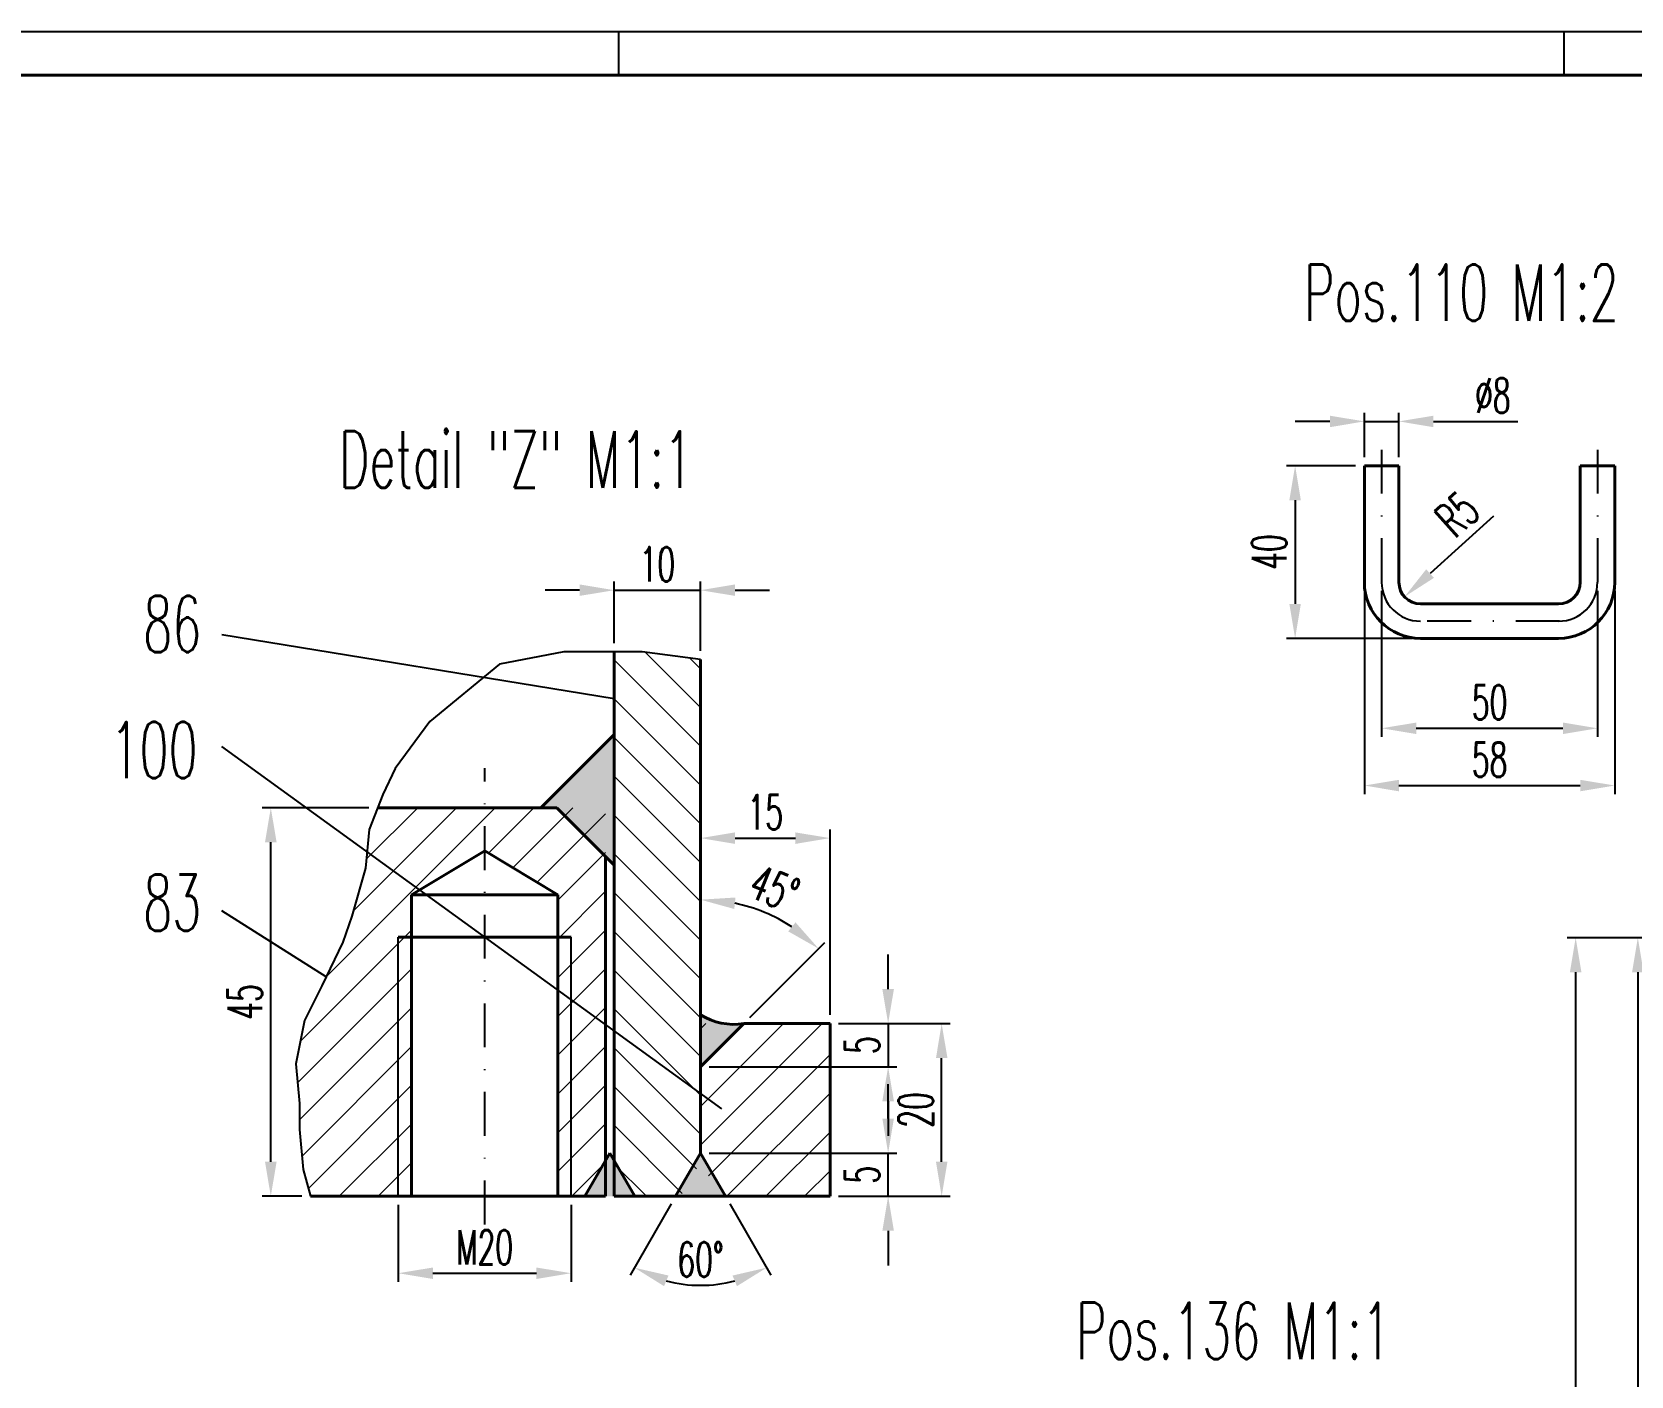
# Model space of a CAD drawing. Extents: x -620 to 569, y 5788 to 6629.
# Drawn here: x 91.7 to 276.9, y 6468.2 to 6623.8 of the extents above; entities that cross this region are included whole.
import ezdxf

# ---------------------------------------------------------------- set-up
doc = ezdxf.new("R2010")
doc.units = 0
doc.linetypes.add('STRICHPUNKT', pattern=[25.4, 12.7, -6.35, 0, -6.35])
doc.layers.get('Defpoints').update_dxf_attribs({"linetype": 'CONTINUOUS'})
for name, color, linetype, lineweight in [('ACHSE', 150, 'STRICHPUNKT', 25), ('BEM', 6, 'CONTINUOUS', 25), ('SCHRAFFUR', 252, 'CONTINUOUS', 13), ('TEXT_7', 1, 'CONTINUOUS', 60), ('VOLL_03', 6, 'CONTINUOUS', 25), ('VOLL_05', 7, 'CONTINUOUS', 40)]:
    doc.layers.add(name, color=color, linetype=linetype, lineweight=lineweight)
doc.styles.add('ROMANS', font='romans.shx', dxfattribs={"width": 0.6, "height": 80})
doc.styles.get("Standard").update_dxf_attribs({"font": 'romans.shx', "width": 0.6})
doc.dimstyles.get("Standard").update_dxf_attribs({"dimtxt": 4, "dimasz": 4, "dimexe": 1, "dimexo": 1, "dimgap": 1, "dimtad": 1, "dimdsep": 46, "dimtxsty": 'Standard', "dimcen": 0, "dimclrd": 256, "dimclre": 256, "dimclrt": 256, "dimazin": 0, "dimtfac": 1, "dimtmove": 0, "dimatfit": 3, "dimfxl": 0, "dimtolj": 1, "dimtzin": 0, "dimarcsym": 0})
pattern_1 = [(45, (470.604, 3123.462), (-2.245064, 2.245064), [])]

# ---------------------------------------------------------------- blocks, each defined once
blk = doc.blocks.new('*D4')
at = {"layer": 'BEM', "lineweight": -2}
for p, q in [((246.01, 6559.1), (246.01, 6535.56)), ((275.01, 6559.1), (275.01, 6535.56)), ((250.01, 6536.56), (271.01, 6536.56))]:
    blk.add_line(p, q, dxfattribs=at)
at = {"layer": 'BEM'}
for points in [[(250.01, 6537.22), (250.01, 6535.89), (246.01, 6536.56)], [(271.01, 6537.22), (271.01, 6535.89), (275.01, 6536.56)]]:
    blk.add_solid(points, dxfattribs=at)
at = {"layer": 'Defpoints', "color": 0}
for p in [(246.01, 6560.1), (275.01, 6560.1), (275.01, 6536.56)]:
    blk.add_point(p, dxfattribs=at)
at = {"layer": 'BEM', "insert": (260.51, 6539.56), "char_height": 4, "attachment_point": 5}
blk.add_mtext('\\A1;58', dxfattribs=at)
blk = doc.blocks.new('*D5')
at = {"layer": 'BEM', "lineweight": -2}
for p, q in [((248.01, 6559.1), (248.01, 6542.19)), ((273.01, 6559.1), (273.01, 6542.19)), ((252.01, 6543.19), (269.01, 6543.19))]:
    blk.add_line(p, q, dxfattribs=at)
at = {"layer": 'BEM'}
for points in [[(252.01, 6543.85), (252.01, 6542.52), (248.01, 6543.19)], [(269.01, 6543.85), (269.01, 6542.52), (273.01, 6543.19)]]:
    blk.add_solid(points, dxfattribs=at)
at = {"layer": 'Defpoints', "color": 0}
for p in [(248.01, 6560.1), (273.01, 6560.1), (273.01, 6543.19)]:
    blk.add_point(p, dxfattribs=at)
at = {"layer": 'BEM', "insert": (260.51, 6546.19), "char_height": 4, "attachment_point": 5}
blk.add_mtext('\\A1;50', dxfattribs=at)
blk = doc.blocks.new('*D198')
at = {"layer": 'BEM', "lineweight": -2}
blk.add_line((260.95, 6567.74), (253.62, 6561.1), dxfattribs=at)
at = {"layer": 'BEM'}
blk.add_solid([(253.17, 6561.6), (254.07, 6560.61), (250.66, 6558.42)], dxfattribs=at)
at = {"layer": 'Defpoints', "color": 0}
for p in [(252.51, 6560.1), (250.66, 6558.42)]:
    blk.add_point(p, dxfattribs=at)
at = {"layer": 'BEM', "insert": (256.76, 6567.99), "char_height": 4, "attachment_point": 5, "rotation": 42.137}
blk.add_mtext('\\A1;R5', dxfattribs=at)
blk = doc.blocks.new('*D199')
at = {"layer": 'BEM', "lineweight": -2}
for p, q in [((244.99, 6573.6), (236.99, 6573.6)), ((237.99, 6569.6), (237.99, 6557.6)), ((251.49, 6553.6), (236.99, 6553.6))]:
    blk.add_line(p, q, dxfattribs=at)
at = {"layer": 'BEM'}
for points in [[(237.32, 6569.6), (238.65, 6569.6), (237.99, 6573.6)], [(237.32, 6557.6), (238.65, 6557.6), (237.99, 6553.6)]]:
    blk.add_solid(points, dxfattribs=at)
at = {"layer": 'Defpoints', "color": 0}
for p in [(245.99, 6573.6), (237.99, 6553.6), (252.49, 6553.6)]:
    blk.add_point(p, dxfattribs=at)
at = {"layer": 'BEM', "insert": (234.99, 6563.6), "char_height": 4, "attachment_point": 5, "rotation": 90}
blk.add_mtext('\\A1;40', dxfattribs=at)
blk = doc.blocks.new('*D200')
at = {"layer": 'BEM', "lineweight": -2}
for p, q in [((242.01, 6578.73), (238.01, 6578.73)), ((246.01, 6574.6), (246.01, 6579.73)), ((246.01, 6578.73), (250.01, 6578.73)), ((250.01, 6574.6), (250.01, 6579.73)), ((254.01, 6578.73), (263.78, 6578.73))]:
    blk.add_line(p, q, dxfattribs=at)
at = {"layer": 'BEM'}
for points in [[(242.01, 6579.39), (242.01, 6578.06), (246.01, 6578.73)], [(254.01, 6579.39), (254.01, 6578.06), (250.01, 6578.73)]]:
    blk.add_solid(points, dxfattribs=at)
at = {"layer": 'Defpoints', "color": 0}
for p in [(250.01, 6578.73), (246.01, 6573.6), (250.01, 6573.6)]:
    blk.add_point(p, dxfattribs=at)
at = {"layer": 'BEM', "insert": (260.89, 6581.73), "char_height": 4, "attachment_point": 5}
blk.add_mtext('\\A1;%%c8', dxfattribs=at)
blk = doc.blocks.new('*D254')
at = {"layer": 'BEM', "lineweight": -2}
for p, q in [((382.45, 6518.93), (276.68, 6518.93)), ((277.68, 6514.93), (277.68, 6350.43)), ((362.45, 6346.43), (276.68, 6346.43))]:
    blk.add_line(p, q, dxfattribs=at)
at = {"layer": 'BEM'}
for points in [[(277.01, 6514.93), (278.35, 6514.93), (277.68, 6518.93)], [(277.01, 6350.43), (278.35, 6350.43), (277.68, 6346.43)]]:
    blk.add_solid(points, dxfattribs=at)
at = {"layer": 'Defpoints', "color": 0}
for p in [(383.45, 6518.93), (277.68, 6346.43), (363.45, 6346.43)]:
    blk.add_point(p, dxfattribs=at)
at = {"layer": 'BEM', "insert": (274.68, 6432.68), "char_height": 4, "attachment_point": 5, "rotation": 90}
blk.add_mtext('\\A1;345', dxfattribs=at)
blk = doc.blocks.new('*D305')
at = {"layer": 'BEM', "lineweight": -2}
for p, q in [((382.45, 6518.93), (269.48, 6518.93)), ((270.48, 6514.93), (270.48, 6327.93)), ((396.2, 6323.93), (269.48, 6323.93))]:
    blk.add_line(p, q, dxfattribs=at)
at = {"layer": 'BEM'}
for points in [[(269.81, 6514.93), (271.15, 6514.93), (270.48, 6518.93)], [(269.81, 6327.93), (271.15, 6327.93), (270.48, 6323.93)]]:
    blk.add_solid(points, dxfattribs=at)
at = {"layer": 'Defpoints', "color": 0}
for p in [(383.45, 6518.93), (270.48, 6323.93), (397.2, 6323.93)]:
    blk.add_point(p, dxfattribs=at)
at = {"layer": 'BEM', "insert": (267.48, 6421.43), "char_height": 4, "attachment_point": 5, "rotation": 90}
blk.add_mtext('\\A1;390', dxfattribs=at)
blk = doc.blocks.new('*D197')
at = {"layer": 'BEM', "lineweight": -2}
for p, q in [((169.12, 6528.62), (169.12, 6531.47)), ((173.12, 6530.47), (180.12, 6530.47)), ((184.12, 6509.99), (184.12, 6531.47))]:
    blk.add_line(p, q, dxfattribs=at)
at = {"layer": 'BEM'}
for points in [[(173.12, 6531.13), (173.12, 6529.8), (169.12, 6530.47)], [(180.12, 6531.13), (180.12, 6529.8), (184.12, 6530.47)]]:
    blk.add_solid(points, dxfattribs=at)
at = {"layer": 'Defpoints', "color": 0}
for p in [(184.12, 6530.47), (169.12, 6527.62), (184.12, 6508.99)]:
    blk.add_point(p, dxfattribs=at)
at = {"layer": 'BEM', "insert": (176.62, 6533.47), "char_height": 4, "attachment_point": 5}
blk.add_mtext('\\A1;15', dxfattribs=at)
blk = doc.blocks.new('*D188')
at = {"layer": 'BEM', "lineweight": -2}
for p, q in [((159.12, 6553.03), (159.12, 6560.18)), ((169.12, 6552.17), (169.12, 6560.18)), ((155.12, 6559.18), (151.12, 6559.18)), ((159.12, 6559.18), (169.12, 6559.18)), ((173.12, 6559.18), (177.12, 6559.18))]:
    blk.add_line(p, q, dxfattribs=at)
at = {"layer": 'BEM'}
for points in [[(155.12, 6559.85), (155.12, 6558.52), (159.12, 6559.18)], [(173.12, 6559.85), (173.12, 6558.52), (169.12, 6559.18)]]:
    blk.add_solid(points, dxfattribs=at)
at = {"layer": 'Defpoints', "color": 0}
for p in [(169.12, 6559.18), (159.12, 6552.03), (169.12, 6551.17)]:
    blk.add_point(p, dxfattribs=at)
at = {"layer": 'BEM', "insert": (164.12, 6562.18), "char_height": 4, "attachment_point": 5}
blk.add_mtext('\\A1;10', dxfattribs=at)
blk = doc.blocks.new('*D154')
at = {"layer": 'BEM', "lineweight": -2}
for p, q in [((190.85, 6512.99), (190.85, 6516.99)), ((185.12, 6508.99), (191.85, 6508.99)), ((190.85, 6508.99), (190.85, 6503.99)), ((170.12, 6503.99), (191.85, 6503.99)), ((190.85, 6499.99), (190.85, 6495.99))]:
    blk.add_line(p, q, dxfattribs=at)
at = {"layer": 'BEM'}
for points in [[(190.18, 6512.99), (191.52, 6512.99), (190.85, 6508.99)], [(190.18, 6499.99), (191.52, 6499.99), (190.85, 6503.99)]]:
    blk.add_solid(points, dxfattribs=at)
at = {"layer": 'Defpoints', "color": 0}
for p in [(184.12, 6508.99), (169.12, 6503.99), (190.85, 6503.99)]:
    blk.add_point(p, dxfattribs=at)
at = {"layer": 'BEM', "insert": (187.85, 6506.49), "char_height": 4, "attachment_point": 5, "rotation": 90}
blk.add_mtext('\\A1;5', dxfattribs=at)
blk = doc.blocks.new('*D153')
at = {"layer": 'BEM', "lineweight": -2}
blk.add_line((174.83, 6509.69), (183.51, 6518.38), dxfattribs=at)
blk.add_arc((169.12, 6503.99), 19.35, 56.8653, 78.1347, dxfattribs=at)
at = {"layer": 'BEM'}
for points in [[(173.03, 6522.26), (173.17, 6523.59), (169.12, 6523.34)], [(180.12, 6520.71), (179.28, 6519.67), (182.8, 6517.67)]]:
    blk.add_solid(points, dxfattribs=at)
at = {"layer": 'Defpoints', "color": 0}
for p in [(169.12, 6551.17), (178.8, 6520.74), (174.12, 6508.99), (169.12, 6503.99), (169.12, 6493.99)]:
    blk.add_point(p, dxfattribs=at)
at = {"layer": 'BEM', "insert": (177.67, 6524.63), "char_height": 4, "attachment_point": 5, "rotation": 337.5}
blk.add_mtext('\\A1;45°', dxfattribs=at)
blk = doc.blocks.new('*D152')
at = {"layer": 'BEM', "lineweight": -2}
for p, q in [((134.12, 6487.99), (134.12, 6479.08)), ((154.12, 6487.99), (154.12, 6479.08)), ((138.12, 6480.08), (150.12, 6480.08))]:
    blk.add_line(p, q, dxfattribs=at)
at = {"layer": 'BEM'}
for points in [[(138.12, 6480.74), (138.12, 6479.41), (134.12, 6480.08)], [(150.12, 6480.74), (150.12, 6479.41), (154.12, 6480.08)]]:
    blk.add_solid(points, dxfattribs=at)
at = {"layer": 'Defpoints', "color": 0}
for p in [(134.12, 6488.99), (154.12, 6488.99), (154.12, 6480.08)]:
    blk.add_point(p, dxfattribs=at)
at = {"layer": 'BEM', "insert": (144.12, 6483.08), "char_height": 4, "attachment_point": 5}
blk.add_mtext('\\A1;M20', dxfattribs=at)
blk = doc.blocks.new('*D151')
at = {"layer": 'BEM', "lineweight": -2}
for p, q in [((130.71, 6533.99), (118.35, 6533.99)), ((119.35, 6492.99), (119.35, 6529.99)), ((122.96, 6488.99), (118.35, 6488.99))]:
    blk.add_line(p, q, dxfattribs=at)
at = {"layer": 'BEM'}
for points in [[(118.68, 6529.99), (120.02, 6529.99), (119.35, 6533.99)], [(118.68, 6492.99), (120.02, 6492.99), (119.35, 6488.99)]]:
    blk.add_solid(points, dxfattribs=at)
at = {"layer": 'Defpoints', "color": 0}
for p in [(119.35, 6533.99), (131.71, 6533.99), (123.96, 6488.99)]:
    blk.add_point(p, dxfattribs=at)
at = {"layer": 'BEM', "insert": (116.35, 6511.49), "char_height": 4, "attachment_point": 5, "rotation": 90}
blk.add_mtext('\\A1;45', dxfattribs=at)
blk = doc.blocks.new('*D150')
at = {"layer": 'BEM', "lineweight": -2}
for p, q in [((185.12, 6508.99), (198.05, 6508.99)), ((197.05, 6492.99), (197.05, 6504.99)), ((185.12, 6488.99), (198.05, 6488.99))]:
    blk.add_line(p, q, dxfattribs=at)
at = {"layer": 'BEM'}
for points in [[(196.39, 6504.99), (197.72, 6504.99), (197.05, 6508.99)], [(196.39, 6492.99), (197.72, 6492.99), (197.05, 6488.99)]]:
    blk.add_solid(points, dxfattribs=at)
at = {"layer": 'Defpoints', "color": 0}
for p in [(184.12, 6508.99), (197.05, 6508.99), (184.12, 6488.99)]:
    blk.add_point(p, dxfattribs=at)
at = {"layer": 'BEM', "insert": (194.05, 6498.99), "char_height": 4, "attachment_point": 5, "rotation": 90}
blk.add_mtext('\\A1;20', dxfattribs=at)
blk = doc.blocks.new('*D149')
at = {"layer": 'BEM', "lineweight": -2}
for p, q in [((190.85, 6497.99), (190.85, 6501.99)), ((170.12, 6493.99), (191.85, 6493.99)), ((190.85, 6488.99), (190.85, 6493.99)), ((185.12, 6488.99), (191.85, 6488.99)), ((190.85, 6484.99), (190.85, 6480.99))]:
    blk.add_line(p, q, dxfattribs=at)
at = {"layer": 'BEM'}
for points in [[(190.18, 6497.99), (191.52, 6497.99), (190.85, 6493.99)], [(190.18, 6484.99), (191.52, 6484.99), (190.85, 6488.99)]]:
    blk.add_solid(points, dxfattribs=at)
at = {"layer": 'Defpoints', "color": 0}
for p in [(169.12, 6493.99), (190.85, 6493.99), (184.12, 6488.99)]:
    blk.add_point(p, dxfattribs=at)
at = {"layer": 'BEM', "insert": (187.85, 6491.49), "char_height": 4, "attachment_point": 5, "rotation": 90}
blk.add_mtext('\\A1;5', dxfattribs=at)
blk = doc.blocks.new('*D148')
at = {"layer": 'BEM', "lineweight": -2}
for p, q in [((165.73, 6488.12), (160.96, 6479.86)), ((172.51, 6488.12), (177.28, 6479.86))]:
    blk.add_line(p, q, dxfattribs=at)
blk.add_arc((169.12, 6493.99), 15.31, 255.0101, 284.9899, dxfattribs=at)
at = {"layer": 'BEM'}
for points in [[(164.9, 6478.58), (165.41, 6479.81), (161.46, 6480.72)], [(172.83, 6479.81), (173.34, 6478.58), (176.78, 6480.72)]]:
    blk.add_solid(points, dxfattribs=at)
at = {"layer": 'Defpoints', "color": 0}
for p in [(169.12, 6493.99), (169.12, 6493.99), (166.23, 6488.99), (172.01, 6488.99), (166.46, 6478.91)]:
    blk.add_point(p, dxfattribs=at)
at = {"layer": 'BEM', "insert": (169.12, 6481.67), "char_height": 4, "attachment_point": 5}
blk.add_mtext('\\A1;60°', dxfattribs=at)

msp = doc.modelspace()

# ---------------------------------------------------------------- hatches: boundary and pattern name
at = {"layer": 'SCHRAFFUR'}
h = msp.add_hatch(dxfattribs=at)
h.set_pattern_fill('ANSI31', color=256, angle=90, style=0)
h.set_pattern_definition([(135, (470.604, 3123.462), (-2.245064, -2.245064), [])])
h.paths.add_polyline_path([(159.1204, 6488.9856), (166.811, 6488.9856), (169.1204, 6492.9856), (169.1204, 6551.1669), (162.3487, 6552.0349), (159.1204, 6552.0349)])
for points in [[(150.6351, 6533.9856), (152.4636, 6533.9856), (159.1204, 6527.3287), (159.1204, 6542.4708)], [(174.1204, 6508.9856, -0.17964925), (169.1204, 6510.0116), (169.1204, 6503.9856)], [(161.5072, 6488.9856), (158.6204, 6493.9856), (155.7337, 6488.9856)], [(172.0072, 6488.9856), (169.1204, 6493.9856), (166.2337, 6488.9856)]]:
    msp.add_hatch(color=256, dxfattribs=at).paths.add_polyline_path(points)
h = msp.add_hatch(dxfattribs=at)
h.set_pattern_fill('ANSI31', color=256, style=0)
h.set_pattern_definition(pattern_1)
h.paths.add_polyline_path([(144.1204, 6528.9819), (144.1204, 6533.9856), (131.7116, 6533.9856), (130.7291, 6531.4851), (130.3315, 6526.9746), (128.7169, 6521.4257), (127.7108, 6518.408), (125.2675, 6513.3783), (123.2553, 6509.3546), (122.2492, 6504.3249), (122.6805, 6499.7262), (122.6805, 6496.7085), (123.1116, 6492.1099), (123.9638, 6488.9856), (134.1204, 6488.9856), (134.1204, 6518.9819), (135.6504, 6518.9819), (135.6504, 6523.8926)])
h.paths.add_polyline_path([(158.1204, 6533.9856), (144.1204, 6533.9856), (144.1204, 6528.9819), (152.5904, 6523.8926), (152.5904, 6518.9819), (154.1204, 6518.9819), (154.1204, 6488.9856), (158.1204, 6488.9856)])
h.paths.add_polyline_path([(152.5904, 6488.9856), (154.1204, 6488.9856), (154.1204, 6518.9819), (152.5904, 6518.9819)], flags=17)
h.paths.add_polyline_path([(135.6504, 6518.9819), (134.1204, 6518.9819), (134.1204, 6488.9856), (135.6504, 6488.9856)])
h = msp.add_hatch(dxfattribs=at)
h.set_pattern_fill('ANSI31', color=256, style=0)
h.set_pattern_definition(pattern_1)
h.paths.add_polyline_path([(169.1204, 6492.9856), (171.4298, 6488.9856), (184.1204, 6488.9856), (184.1204, 6508.9856), (169.1204, 6508.9856)])

# ---------------------------------------------------------------- linework, layer by layer
at = {"layer": 'ACHSE', "ltscale": 0.4}
for p, q in [((248.0092, 6575.4516), (248.0092, 6559.9801)), ((273.0092, 6575.4516), (273.0092, 6559.9801)), ((268.6265, 6555.5973), (252.392, 6555.5973)), ((144.1204, 6485.7329), (144.1204, 6538.5761))]:
    msp.add_line(p, q, dxfattribs=at)
at = {"layer": 'ACHSE'}
for centre, start, end in [((252.5092, 6560.0973), 180, 270), ((268.5092, 6560.0973), 270, 0)]:
    msp.add_arc(centre, 4.5015, start, end, dxfattribs=at)
at = {"layer": 'BEM'}
for p, q in [((159.1204, 6546.6042), (113.6906, 6554.0283)), ((171.5929, 6499.1084), (113.6906, 6541.0791)), ((125.7717, 6514.4162), (113.6906, 6522.058)), ((134.1204, 6488.9856), (134.1204, 6518.9819)), ((154.1204, 6488.9856), (154.1204, 6518.9819))]:
    msp.add_line(p, q, dxfattribs=at)
msp.add_lwpolyline([(169.1204, 6551.1669), (162.3487, 6552.0349), (153.294, 6552.0349), (145.8203, 6550.5979), (137.7718, 6543.9875), (133.7474, 6538.5266), (132.3102, 6535.5088), (130.7291, 6531.4851), (130.3315, 6526.9746), (128.7169, 6521.4257), (127.7108, 6518.408), (125.2675, 6513.3783), (123.2553, 6509.3546), (122.2492, 6504.3249), (122.6805, 6499.7262), (122.6805, 6496.7085), (123.1116, 6492.1099), (123.9638, 6488.9856)], dxfattribs=at)
at = {"layer": 'VOLL_03', "ltscale": 0.8}
msp.add_line((563.6217, 6623.8285), (-615.3783, 6623.8285), dxfattribs=at)
at = {"layer": 'VOLL_03'}
for p, q in [((159.6217, 6623.8285), (159.6217, 6618.8285)), ((269.1217, 6623.8285), (269.1217, 6618.8285))]:
    msp.add_line(p, q, dxfattribs=at)
at = {"layer": 'VOLL_05', "ltscale": 0.8}
msp.add_line((558.6217, 6618.8285), (-610.3783, 6618.8285), dxfattribs=at)
at = {"layer": 'VOLL_05'}
for p, q in [((246.0092, 6573.5973), (250.0092, 6573.5973)), ((246.0092, 6573.5973), (246.0092, 6560.0973)), ((250.0092, 6573.5973), (250.0092, 6560.0973)), ((271.0092, 6573.5973), (271.0092, 6560.0973)), ((275.0092, 6573.5973), (271.0092, 6573.5973)), ((275.0092, 6573.5973), (275.0092, 6560.0973)), ((268.5092, 6557.5973), (252.5092, 6557.5973)), ((268.5092, 6553.5973), (252.5092, 6553.5973)), ((159.1204, 6488.9856), (159.1204, 6552.0349)), ((169.1204, 6493.9856), (169.1204, 6551.1669)), ((159.1204, 6542.4708), (150.6351, 6533.9856)), ((131.7116, 6533.9856), (152.4636, 6533.9856)), ((152.4636, 6533.9856), (159.1204, 6527.3287)), ((144.1204, 6528.9819), (135.6504, 6523.8926)), ((144.1204, 6528.9819), (152.5904, 6523.8926)), ((158.1204, 6488.9856), (158.1204, 6528.3287)), ((152.5904, 6523.8926), (135.6504, 6523.8926)), ((135.6504, 6488.9856), (135.6504, 6523.8926)), ((152.5904, 6488.9856), (152.5904, 6523.8926)), ((154.1204, 6518.9819), (134.1204, 6518.9819)), ((169.1204, 6503.9856), (174.1204, 6508.9856)), ((174.1204, 6508.9856), (184.1204, 6508.9856)), ((184.1204, 6488.9856), (184.1204, 6508.9856)), ((158.6204, 6493.9856), (155.7337, 6488.9856)), ((158.6204, 6493.9856), (161.5072, 6488.9856)), ((169.1204, 6493.9856), (166.2337, 6488.9856)), ((169.1204, 6493.9856), (172.0072, 6488.9856)), ((123.9638, 6488.9856), (158.1204, 6488.9856)), ((159.1204, 6488.9856), (184.1204, 6488.9856))]:
    msp.add_line(p, q, dxfattribs=at)
for centre, radius, start, end in [((252.5092, 6560.0973), 6.5, 180, 270), ((252.5092, 6560.0973), 2.5, 180, 270), ((268.5092, 6560.0973), 6.5, 270, 0), ((268.5092, 6560.0973), 2.5, 270, 0), ((173.0022, 6516.232), 7.3322, 238.033909, 278.771935)]:
    msp.add_arc(centre, radius, start, end, dxfattribs=at)

# ---------------------------------------------------------------- texts
at = {"layer": 'TEXT_7', "style": 'ROMANS', "width": 0.6}
for s, height, p in [('Pos.110 M1:2', 6.534407, (239.0083, 6590.3761)), ('Detail "Z" M1:1', 6.534407, (127.2435, 6571.0487)), ('86', 6.53441, (104.5793, 6551.9888)), ('100', 6.53441, (100.7842, 6537.4006)), ('83', 6.53441, (104.5793, 6519.736)), ('Pos.136 M1:1', 6.534407, (212.6129, 6470.1427))]:
    msp.add_text(s, height=height, dxfattribs=at).set_placement(p)

# ---------------------------------------------------------------- dimensions: what is measured, and where the dimension line sits
at = {"layer": 'BEM'}
for base, p1, p2, text, picture, middle in [((250.0092, 6578.7269), (246.0092, 6573.5973), (250.0092, 6573.5973), '%%c<>', '*D200', (260.8949, 6581.7269)), ((273.0108, 6543.1871), (248.0077, 6560.0973), (273.0108, 6560.0973), '50', '*D5', (260.5092, 6546.1871))]:
    dim = msp.add_linear_dim(base=base, p1=p1, p2=p2, text=text, dimstyle='Standard', override={"dimlfac": 2}, dxfattribs=at)
    dim.commit()
    dim.dimension.update_dxf_attribs({"geometry": picture, "text_midpoint": middle})
for base, p1, p2, picture, middle in [((237.9852, 6553.5973), (245.9935, 6573.5973), (252.4935, 6553.5973), '*D199', (234.9852, 6563.5973)), ((270.4808, 6323.9333), (383.4469, 6518.9333), (397.2011, 6323.9333), '*D305', (267.4808, 6421.4333)), ((277.6809, 6346.4333), (383.4469, 6518.9333), (363.4469, 6346.4333), '*D254', (274.6809, 6432.6833))]:
    dim = msp.add_linear_dim(base=base, p1=p1, p2=p2, angle=90, dimstyle='Standard', override={"dimlfac": 2}, dxfattribs=at)
    dim.commit()
    dim.dimension.update_dxf_attribs({"geometry": picture, "text_midpoint": middle})
dim = msp.add_radius_dim(center=(252.5092, 6560.0973), mpoint=(250.6554, 6558.42), dimstyle='Standard', override={"dimlfac": 2, "dimtmove": 1}, dxfattribs=at)
dim.commit()
dim.dimension.update_dxf_attribs({"geometry": '*D198', "text_midpoint": (258.77, 6565.7617), "dimtype": 132})
for base, p1, p2, picture, middle in [((169.1204, 6559.1838), (159.1204, 6552.0349), (169.1204, 6551.1669), '*D188', (164.1204, 6562.1838)), ((184.1204, 6530.4669), (169.1204, 6527.6239), (184.1204, 6508.9856), '*D197', (176.6204, 6533.4669))]:
    dim = msp.add_linear_dim(base=base, p1=p1, p2=p2, dimstyle='Standard', dxfattribs=at)
    dim.commit()
    dim.dimension.update_dxf_attribs({"geometry": picture, "text_midpoint": middle})
dim = msp.add_linear_dim(base=(275.0092, 6536.558), p1=(246.0092, 6560.0973), p2=(275.0092, 6560.0973), dimstyle='Standard', override={"dimlfac": 2}, dxfattribs=at)
dim.commit()
dim.dimension.update_dxf_attribs({"geometry": '*D4', "text_midpoint": (260.5092, 6539.558)})
dim = msp.add_angular_dim_2l(base=(178.7954, 6520.7431), line1=((169.1204, 6503.9856), (174.1204, 6508.9856)), line2=((169.1204, 6493.9856), (169.1204, 6551.1669)), text='45°', dimstyle='Standard', dxfattribs=at)
dim.commit()
dim.dimension.update_dxf_attribs({"geometry": '*D153', "text_midpoint": (177.6734, 6524.6342)})
for base, p1, p2, picture, middle in [((119.3493, 6533.9856), (123.9638, 6488.9856), (131.7116, 6533.9856), '*D151', (116.3493, 6511.4856)), ((190.8509, 6503.9856), (184.1204, 6508.9856), (169.1204, 6503.9856), '*D154', (187.8509, 6506.4856)), ((197.0527, 6508.9856), (184.1204, 6488.9856), (184.1204, 6508.9856), '*D150', (194.0527, 6498.9856)), ((190.8509, 6493.9856), (184.1204, 6488.9856), (169.1204, 6493.9856), '*D149', (187.8509, 6491.4856))]:
    dim = msp.add_linear_dim(base=base, p1=p1, p2=p2, angle=90, dimstyle='Standard', dxfattribs=at)
    dim.commit()
    dim.dimension.update_dxf_attribs({"geometry": picture, "text_midpoint": middle})
dim = msp.add_angular_dim_2l(base=(166.4615, 6478.9059), line1=((169.1204, 6493.9856), (172.0072, 6488.9856)), line2=((169.1204, 6493.9856), (166.2337, 6488.9856)), text='60°', dimstyle='Standard', override={"dimlfac": 2}, dxfattribs=at)
dim.commit()
dim.dimension.update_dxf_attribs({"geometry": '*D148', "text_midpoint": (169.1204, 6481.6732)})
dim = msp.add_linear_dim(base=(154.1204, 6480.0773), p1=(134.1204, 6488.9856), p2=(154.1204, 6488.9856), text='M<>', dimstyle='Standard', dxfattribs=at)
dim.commit()
dim.dimension.update_dxf_attribs({"geometry": '*D152', "text_midpoint": (144.1204, 6483.0773)})

doc.saveas('drawing.dxf')
